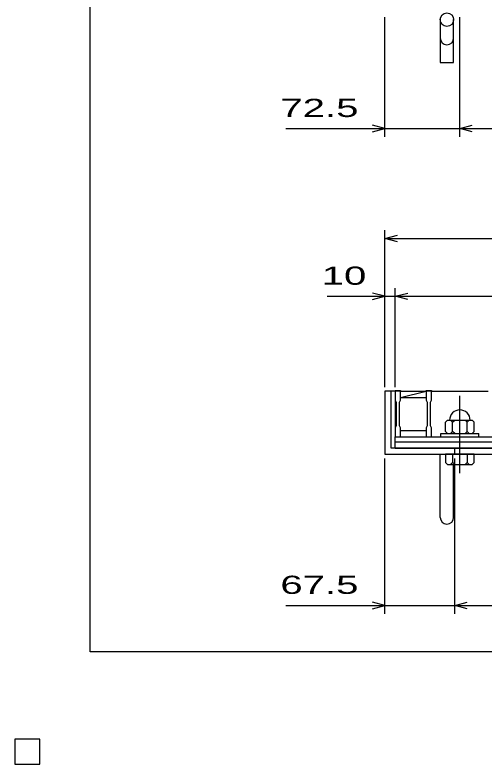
# Model space of a CAD drawing. Units: millimetres, scale not verified. Extents: x -1456 to 1385, y -1026 to 843.
# Drawn here: x -1456 to -1002, y -1026 to -300 of the extents above; entities that cross this region are included whole.
import ezdxf
from ezdxf.enums import TextEntityAlignment as Align

# ---------------------------------------------------------------- set-up
doc = ezdxf.new("R2010")
doc.units = ezdxf.units.MM
doc.header["$LTSCALE"] = 8
doc.linetypes.add('CHAIN', pattern=[18.5, 12, -1.5, 3.5, -1.5])
for name, color, linetype, lineweight in [('0_2', 150, 'Continuous', 25), ('16', 3, 'Continuous', 25), ('19', 6, 'Continuous', 25), ('22', 4, 'Continuous', 25)]:
    doc.layers.add(name, color=color, linetype=linetype, lineweight=lineweight)
doc.styles.add('ベクトル', font='')
doc.styles.get('ベクトル').set_extended_font_data('ベクトル')

msp = doc.modelspace()

# ---------------------------------------------------------------- linework, layer by layer
at = {"layer": '0_2'}
for p, q in [((-1383.2, -917.2), (-1383.2, 842.8)), ((1384.8, -917.2), (-1383.2, -917.2))]:
    msp.add_line(p, q, dxfattribs=at)
at = {"layer": '16'}
for p, q in [((-1088, -665), (-1088, -664.3)), ((-1088, -664.3), (-1083, -664.3)), ((-1088, -665), (-1088, -673.5)), ((-1083, -665), (-1088, -665)), ((-1088, -665), (-1088, -703)), ((-1083, -664.3), (-1083, -665)), ((-1083, -673.5), (-1083, -665)), ((-1083, -665), (-1058, -665)), ((-1083, -671), (-1058, -665)), ((-1058, -665), (-1058, -664.3)), ((-1058, -664.3), (-1053, -664.3)), ((-1058, -665), (-1058, -673.5)), ((-1053, -665), (-1058, -665)), ((-1053, -664.3), (-1053, -665)), ((-1053, -673.5), (-1053, -665)), ((-1053, -665), (-998, -665)), ((-1088, -673.5), (-1087, -675.5)), ((-1084, -675.5), (-1083, -673.5)), ((-1083, -671), (-1058, -671)), ((-1058, -673.5), (-1057, -675.5)), ((-1054, -675.5), (-1053, -673.5)), ((-1087, -675.5), (-1087, -698.5)), ((-1084, -698.5), (-1084, -675.5)), ((-1057, -675.5), (-1057, -698.5)), ((-1054, -698.5), (-1054, -675.5)), ((-1037.5, -693), (-1039.5, -695)), ((-1039.5, -704), (-1039.5, -695)), ((-1037.5, -693), (-1013.5, -693)), ((-1034.5, -693), (-1032.5, -695)), ((-1032.5, -695), (-1030.5, -693)), ((-1032.5, -704), (-1032.5, -695)), ((-1020.5, -693), (-1018.5, -695)), ((-1018.5, -695), (-1016.5, -693)), ((-1018.5, -704), (-1018.5, -695)), ((-1013.5, -693), (-1011.5, -695)), ((-1011.5, -704), (-1011.5, -695)), ((-1087, -698.5), (-1088, -700.5)), ((-1088, -700.5), (-1088, -709)), ((-1083, -700.5), (-1084, -698.5)), ((-1083, -709), (-1083, -700.5)), ((-1083, -703), (-1058, -703)), ((-1057, -698.5), (-1058, -700.5)), ((-1058, -700.5), (-1058, -709)), ((-1053, -700.5), (-1054, -698.5)), ((-1053, -709), (-1053, -700.5)), ((-1088, -709), (-1083, -709)), ((-1088, -709), (-273, -709)), ((-1088, -714), (-1088, -709)), ((-1058, -709), (-1053, -709)), ((-1053, -709), (-998, -709)), ((-1044, -709), (-1044, -706)), ((-1044, -706), (-1007, -706)), ((-1044, -709), (-1007, -709)), ((-1039.5, -704), (-1037.5, -706)), ((-1034.5, -706), (-1032.5, -704)), ((-1030.5, -706), (-1032.5, -704)), ((-1020.5, -706), (-1018.5, -704)), ((-1016.5, -706), (-1018.5, -704)), ((-1013.5, -706), (-1011.5, -704)), ((-1007, -709), (-1007, -706)), ((-1088, -714), (-273, -714)), ((-1088, -720), (-1088, -714)), ((-1088, -720), (-273, -720)), ((-1432, -1002), (-1456, -1002)), ((-1456, -1002), (-1456, -1026)), ((-1432, -1002), (-1456, -1002)), ((-1456, -1002), (-1456, -1026)), ((-1432, -1002), (-1456, -1002)), ((-1456, -1002), (-1456, -1026)), ((-1432, -1002), (-1456, -1002)), ((-1456, -1002), (-1456, -1026)), ((-1432, -1002), (-1456, -1002)), ((-1456, -1002), (-1456, -1026)), ((-1432, -1026), (-1432, -1002)), ((-1432, -1026), (-1432, -1002)), ((-1432, -1026), (-1432, -1002)), ((-1432, -1026), (-1432, -1002)), ((-1432, -1026), (-1432, -1002)), ((-1456, -1026), (-1432, -1026)), ((-1456, -1026), (-1432, -1026)), ((-1456, -1026), (-1432, -1026)), ((-1456, -1026), (-1432, -1026)), ((-1456, -1026), (-1432, -1026))]:
    msp.add_line(p, q, dxfattribs=at)
at = {"layer": '16', "linetype": 'CHAIN'}
msp.add_line((-1025.5, -744.4), (-1025.5, -669.4), dxfattribs=at)
at = {"layer": '16'}
msp.add_arc((-1025.5, -693), 10, 0, 180, dxfattribs=at)
at = {"layer": '19'}
for p, q in [((-1044.5, -305), (-1044.5, -346.62)), ((-1031.5, -346.62), (-1031.5, -305)), ((-1044.5, -346.62), (-1031.5, -346.62)), ((-1088, -665), (-1098, -665)), ((-1098, -665), (-1098, -726)), ((-1092, -720), (-1092, -665)), ((-269, -720), (-1092, -720)), ((-1030.5, -726), (-1030.5, -720)), ((-1098, -726), (-263, -726)), ((-1044.5, -787.11), (-1044.5, -726)), ((-1039.5, -726), (-1039.5, -734)), ((-1011.5, -726), (-1039.5, -726)), ((-1032.5, -726), (-1032.5, -734)), ((-1018.5, -726), (-1018.5, -734)), ((-1011.5, -734), (-1011.5, -726)), ((-1039.5, -734), (-1037.5, -736)), ((-1037.5, -736), (-1013.5, -736)), ((-1032.5, -734), (-1034.5, -736)), ((-1030.5, -736), (-1032.5, -734)), ((-1031.5, -787.11), (-1031.5, -736)), ((-1018.5, -734), (-1020.5, -736)), ((-1016.5, -736), (-1018.5, -734)), ((-1013.5, -736), (-1011.5, -734))]:
    msp.add_line(p, q, dxfattribs=at)
msp.add_circle((-1038, -305), 6.5, dxfattribs=at)
for centre in [(-1038, -322.84), (-1038, -787.11)]:
    msp.add_arc(centre, 6.5, 180, 0, dxfattribs=at)
at = {"layer": '22'}
for p, q in [((-1098, -418.5), (-1098, -302.5)), ((-1025.5, -418.5), (-1025.5, -302.5)), ((-1194, -410.5), (-1098, -410.5)), ((-1098, -410.5), (-1110, -407.3)), ((-1110, -413.7), (-1098, -410.5)), ((-1098, -410.5), (-1025.5, -410.5)), ((-1025.5, -410.5), (-1013.5, -407.3)), ((-1013.5, -413.7), (-1025.5, -410.5)), ((-1025.5, -410.5), (-335.5, -410.5)), ((-1098, -661), (-1098, -509)), ((-1098, -517), (-1086, -513.8)), ((-1086, -520.2), (-1098, -517)), ((-1098, -517), (-263, -517)), ((-1098, -661), (-1098, -565)), ((-1088, -661), (-1088, -565)), ((-1154, -573), (-1098, -573)), ((-1098, -573), (-1110, -569.8)), ((-1110, -576.2), (-1098, -573)), ((-1098, -573), (-1088, -573)), ((-1088, -573), (-1076, -569.8)), ((-1076, -576.2), (-1088, -573)), ((-1088, -573), (-273, -573)), ((-1098, -880.4), (-1098, -730)), ((-1030.5, -880.4), (-1030.5, -730)), ((-1098, -872.4), (-1110, -869.2)), ((-1030.5, -872.4), (-1018.5, -869.2)), ((-1194, -872.4), (-1098, -872.4)), ((-1110, -875.6), (-1098, -872.4)), ((-1098, -872.4), (-1030.5, -872.4)), ((-1018.5, -875.6), (-1030.5, -872.4)), ((-1030.5, -872.4), (-330.5, -872.4))]:
    msp.add_line(p, q, dxfattribs=at)
at = {"layer": '22', "color": 2}
for p, q in [((-1432, -1002), (-1456, -1002)), ((-1456, -1002), (-1456, -1026)), ((-1432, -1002), (-1456, -1002)), ((-1456, -1002), (-1456, -1026)), ((-1432, -1002), (-1456, -1002)), ((-1456, -1002), (-1456, -1026)), ((-1432, -1026), (-1432, -1002)), ((-1432, -1026), (-1432, -1002)), ((-1432, -1026), (-1432, -1002)), ((-1456, -1026), (-1432, -1026)), ((-1456, -1026), (-1432, -1026)), ((-1456, -1026), (-1432, -1026))]:
    msp.add_line(p, q, dxfattribs=at)

# ---------------------------------------------------------------- texts
at = {"layer": '22', "color": 2, "style": 'ベクトル', "width": 1.65}
for s, p in [(' 72.5 ', (-1210, -390.5)), (' 10 ', (-1170, -553)), (' 67.5 ', (-1210, -852.4))]:
    msp.add_text(s, height=17.6, dxfattribs=at).set_placement(p, align=Align.MIDDLE_LEFT)

doc.saveas('drawing.dxf')
